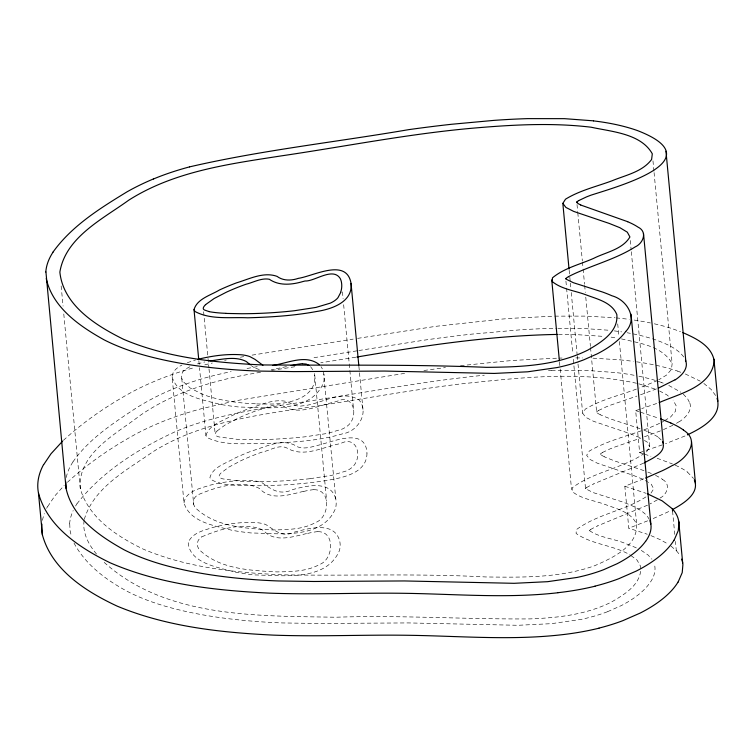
<?xml version="1.0" encoding="UTF-8"?>
<svg xmlns="http://www.w3.org/2000/svg" width="756" height="756" viewBox="0 0 756 756"><rect width="100%" height="100%" fill="white"/><g stroke="black" fill="none" stroke-linecap="round" stroke-linejoin="round"><path stroke-width="0.57" stroke-dasharray="3.78 2.83" d="M69.741 523.861L70.034 530.391L71.508 536.807M323.36 371.347L335.91 499.924A107.191 46.144 -5.4 0 1 335.513 508.467C322.51 539.85 278.444 533.415 251.115 532.961A128.907 55.5 -5.4 0 1 231.355 530.136C214.581 525.666 189.624 522.112 184.001 502.825L172.103 376.894C172.17 371.187 177.329 367.435 181.922 365.063M184.001 502.825C185.692 491.013 200.34 488.414 209.752 485.257C224.173 481.752 239.142 479.569 253.997 480.797A24.135 10.395 -5.4 0 1 261.841 482.583C271.971 489.765 279.729 495.596 292.959 489.538C307.078 485.598 331.884 479.833 335.91 499.924M205.925 435.579C208.987 424.692 222.633 421.205 231.421 415.894A168.919 72.718 -5.4 0 1 248.337 408.816C260.801 404.951 274.173 398.27 287.478 401.691C292.166 403.808 296.777 407.191 302.249 405.896C320.809 404.573 341.618 388.688 359.147 400.028C369.627 412.937 357.654 431.685 342.619 433.802C318.512 441.05 293.082 442.128 268.115 443.488C247.93 442.865 225.477 446.768 206.889 437.422L205.925 435.579L199.508 367.709M654.072 172.566L672.141 363.693L671.441 369.382L666.65 375.004L658.693 379.843M84.133 520.525C82.177 533.245 89.113 545.407 97.118 554.762M84.285 519.372C93.848 487.308 126.828 470.185 152.514 452.069C193.338 426.063 241.873 417.529 288.905 410.234C346.097 402.116 402.835 391.032 460.168 383.991C518.928 377.858 579.408 370.402 637.724 383.528M47.694 506.539L54.923 495.794L64.241 485.409M639.746 437.582L629.096 433.33L593.545 421.3L585.777 417.331L582.668 413.286L585.333 409.1C601.956 399.055 621.309 395.114 639.226 388.008M646.493 451.965L649.763 446.853L631.26 251.039M651.01 493.092L653.732 488.839L651.133 484.048L648.346 482.366M72.935 461.888C88.83 439.113 112.587 423.577 135.437 408.514C164.477 389.935 197.496 378.416 231.156 371.631M76.904 503.865C102.098 471.29 138.556 448.695 175.534 431.572C210.716 416.641 248.733 410.546 286.222 404.498C333.434 397.76 380.353 389.16 427.537 382.224A630.731 271.536 -5.4 0 1 475.269 376.148L484.312 375.193M217.048 430.996L225.014 425.052L237.006 418.72A159.138 68.513 -5.4 0 1 251.871 412.398L252.712 412.077A142.657 61.416 -5.4 0 1 257.89 410.177C265.743 408.741 274.721 402.22 282.744 405.915C298.979 415.923 318.115 405.5 334.606 402.003A77.131 33.207 -5.4 0 1 336.798 401.455C352.164 393.479 358.571 412.984 349.867 423.615A27.736 11.945 -5.4 0 1 342.232 429.068L327.858 433.349L306.038 436.703A215.299 92.686 -5.4 0 1 266.169 439.463M63.428 440.323C84.303 421.224 107.881 405.093 132.735 391.617A228.87 98.535 -5.4 0 1 150.775 382.914L156.662 380.419A195.917 84.341 -5.4 0 1 194.906 367.425M67.397 482.309C88.272 463.201 111.85 447.07 136.694 433.594A228.87 98.535 -5.4 0 1 154.744 424.891L160.631 422.396A195.917 84.341 -5.4 0 1 201.323 408.741L233.604 401.285A359.383 154.715 -5.4 0 1 241.06 399.829L405.481 373.237M659.96 498.081C667.274 494.585 671.111 483.849 662.379 479.389M201.824 536.826C219.325 529.304 245.416 520.997 263.579 530.532C274.863 543.309 293.63 536.486 307.522 533.349M644.679 453.156C622.528 468.531 593.895 471.649 572.283 487.752L572.16 491.504C581.638 499.196 594.49 500.444 605.641 504.649C616.934 508.949 631.506 512.105 636.675 524.409C637.582 546.938 611.925 558.098 594.518 565.781C559.742 578.094 522.235 577.404 485.843 576.96C417.841 573.313 349.773 575.987 281.742 574.815C234.832 572.575 186.864 567.652 143.234 549.111C117.152 536.476 88.868 518.143 80.316 488.811L63.684 312.927M645.936 496.909C624.22 510.82 596.975 514.26 576.252 529.729L576.129 533.481C592.118 544.689 613.229 545.038 630.098 554.904M678.907 421.81L676.422 423.332M657.304 499.858L650.094 503.902M661.661 422.424L663.655 421.215M664.647 420.61L670.619 416.981L675.41 411.358L676.11 405.67L673.095 400.085M598.459 410.517L606.246 406.832A120.525 51.89 -5.4 0 1 610.924 405.027L636.902 396.078M602.419 452.494L610.215 448.809A120.525 51.89 -5.4 0 1 614.893 447.013L640.871 438.055M672.868 425.269L662.615 429.994M643.517 463.22L593.8 483.821M647.486 505.197L597.769 525.798M189.822 366.773L186.448 368.597A22.869 9.847 -5.4 0 0 182.517 372.292L181.497 374.976L181.657 377.991A53.931 23.219 -5.4 0 0 183.727 382.082L190.172 387.989L202.154 394.159A111.718 48.091 -5.4 0 0 256.794 403.817M685.021 435.966L665.507 443.734M346.135 471.016L331.827 475.326L310.007 478.68M657.692 380.448L640.285 387.62M659.648 423.294C636.902 434.303 611.217 438.338 589.302 451.077L586.637 455.263L589.746 459.308L597.514 463.277L633.065 475.307L643.715 479.559L647.419 481.808M653.212 518.531L666.329 512.691A133.245 57.361 -5.4 0 0 671.007 510.357M643.677 478.831L624.834 486.259L628.803 528.236L647.287 534.246M647.646 520.808L628.803 528.236M656.473 388.905L639.094 395.322M660.442 430.882L643.063 437.299M607.578 611.689L621.045 605.717A118.824 51.153 -5.4 0 0 649.546 583.301C653.713 577.867 656.501 570.487 654.233 563.702M187.318 362.7L195.634 359.95M662.265 444.887L645.662 450.576M656.671 403.487L641.693 408.599M642.865 453.666L639.633 452.617L635.664 410.64L639.68 409.279M639.633 452.617L643.649 451.256M197.439 363.901L204.8 361.954M204.791 364.846L212.332 363.031M286.477 366.622L271.328 369.75M303.553 491.362C289.661 494.509 270.894 501.332 259.61 488.556C241.457 479.02 215.356 487.327 197.855 494.849A23.011 9.904 -5.4 0 0 194.207 498.61L193.347 501.341L193.564 503.921M224.655 360.329L226.309 359.988M247.004 368.493L257.446 366.603M240.408 357.229L243.734 356.615M260.536 372.302C218.078 379.058 175.477 390.946 139.747 415.705C116.074 434.086 77.216 453.713 80.316 488.811M252.069 355.131L353.175 339.104M357.616 338.367L435.862 326.318L501.861 319.089A454.592 195.709 -5.4 0 1 512.407 318.267L553.638 316.169M358.826 350.529L423.568 340.247A630.731 271.536 -5.4 0 1 471.3 334.171L519.552 329.881A350.604 150.935 -5.4 0 1 547.58 328.52L556.888 328.312M356.908 350.85L312.011 357.985M355.755 357.21L320.724 362.795M271.536 370.421L295.057 366.707M423.899 370.497L445.464 367.558M460.508 365.696L505.83 361.066A454.592 195.709 -5.4 0 1 516.376 360.243L557.607 358.146M313.986 489.718C331.563 489.302 329.682 517.605 315.45 522.585C302.646 529.635 287.356 529.644 273.133 529.947C246.598 528.491 215.885 527.348 195.615 508.023A53.931 23.219 -5.4 0 1 193.545 503.921M317.955 531.695C335.532 531.279 333.651 559.582 319.419 564.571C306.615 571.612 291.325 571.621 277.102 571.923C250.567 570.468 219.845 569.325 199.584 549.999A53.931 23.219 -5.4 0 1 197.505 545.898L197.316 543.318L198.166 540.587A23.011 9.904 -5.4 0 1 201.805 536.826M551.549 370.506L588.329 370.525L617.35 372.699M266.159 439.501L237.1 439.312L218.956 436.93A19.032 8.193 -5.4 0 1 217.908 436.599L216.689 436.089A7.56 3.251 -5.4 0 1 215.12 434.171M554.772 316.14L585.588 316.112L614.978 317.766M558.741 358.117L562.152 358.042M557.919 328.293L584.36 328.548L609.629 330.306M558.486 334.464L574.654 334.511L604.035 336.42M575.817 357.909L582.706 357.957M256.738 403.921L262.738 404.025A82.706 35.608 -5.4 0 0 267.161 403.978C285.825 404.743 318.578 398.96 314.392 373.492M592.969 358.183L620.062 359.847M611.084 337.119L616.839 338.102M621.441 338.896C639.245 343.158 662.606 345.983 672.141 363.693M259.299 369.504L255.074 368.115L251.247 365.668M638.82 383.802L657.361 389.831M624.834 486.259L646.248 493.366M640.521 412.209L659.081 418.333M644.481 454.186L650.982 456.255M638.896 411.689L635.664 410.64M657.125 458.268L672.405 463.91M673.294 329.077L680.542 331.676M677.263 371.054L681.345 372.472M640.048 428.671L610.394 418.881L600.425 414.864M644.017 470.648L614.363 460.858L604.394 456.841M661.311 382.451L663.248 383.16M643.866 430.088L648.733 432.092M647.826 472.075L651.511 473.558M650.935 535.617L660.82 539.945L668.654 544.414M685.286 373.965L700.254 381.166M668.767 385.428L680.863 392.203M659.44 390.928L666.716 394.755L669.107 396.758M641.268 550.396L647.92 554.895L651.927 559.185M644.386 440.389L647.164 442.071L649.763 446.853M703.827 383.424L711.32 389.605L716.348 396.55M630.967 555.565L637.11 560.177L640.644 566.386L640.672 569.844M671.007 546.068L676.318 550.755L675.439 541.428M658.41 437.412L661.5 440.219M687.365 472.046L693.535 478.472M683.235 394.074L687.724 398.941L689.774 403.109M104.196 562.388C165.999 618.228 257.503 615.809 335.579 617.236C400.359 615.015 465.091 619.4 529.843 618.909C557.767 617.85 586.429 614.704 611.698 601.918C623.643 594.896 638.82 586.023 640.682 570.997M310.584 366.679L313.267 370.459M683.755 356.964C677.348 348.431 667.009 344.178 657.351 340.474A148.015 63.721 -5.4 0 0 627.036 332.735M321.026 366.641L322.368 368.89M649.309 519.429C645.898 512.984 639.245 509.242 632.904 506.18A134.776 58.023 -5.4 0 0 625.477 503.071A170.903 73.578 -5.4 0 0 622.339 501.899L593.233 492.61L585.541 488.716L573.237 358.533M73.993 543.025C85.617 564.921 106.558 580.315 128.019 591.75A239.076 102.929 -5.4 0 0 169.542 607.427C200.198 615.762 231.865 619.863 263.504 621.99A326.507 140.569 -5.4 0 0 282.583 622.944L317.803 623.464L408.391 622.925L518.03 625.288L551.511 623.662L580.986 619.419A89.794 38.66 -5.4 0 0 589.397 617.463A94.491 40.682 -5.4 0 0 607.578 611.689M172.103 376.894C177.726 396.172 202.684 399.735 219.448 404.205A128.907 55.5 -5.4 0 0 239.217 407.03C266.547 407.484 310.603 413.919 323.615 382.536A107.191 46.144 -5.4 0 0 324.003 373.993M652.967 160.839L653.968 171.395M672.566 511.113L674.777 534.435M630.258 240.484L631.147 249.867M617.718 323.899L618.937 336.798M619.381 341.485L636.675 524.409M577.017 204.517L577.678 211.548M577.792 212.729L582.337 260.801M582.441 261.973L582.999 267.832M583.112 269.004L584.549 284.247M584.662 285.428L585.324 292.459M585.768 297.146L590.427 346.399M590.53 347.571L596.635 412.058A3.137 1.351 -5.4 0 0 596.767 412.341M569.145 270.232L569.703 276.091M569.816 277.263L570.26 281.96M570.364 283.131L570.808 287.819M571.252 292.515L577.13 354.659M577.244 355.83L577.905 362.861M578.019 364.033L582.668 413.286M565.923 281.137L566.48 287.006M566.584 288.178L572.793 353.836M559.487 361.878L560.045 367.737M560.158 368.909L571.574 489.69M358.873 366.216L362.956 409.365M342.44 291.873L343.101 298.866M343.649 304.696L353.685 410.801M314.751 375.184L326.658 501.124M203.61 311.727L207.909 357.201M208.013 358.372L208.902 367.7M209.006 368.862L215.186 434.161L215.564 432.971A25.109 10.811 -5.4 0 1 217.057 430.996M198.847 360.735L199.395 366.547M181.771 378.406L193.678 504.337M61.142 285.957L63.079 306.104M589.51 530.665C600.236 537.941 614.496 538.65 626.308 543.876A170.903 73.578 -5.4 0 1 629.455 545.038A134.776 58.023 -5.4 0 1 636.892 548.157M585.541 488.678L585.541 488.716A2.136 0.917 -5.4 0 1 585.73 488.404M676.374 550.746A106.284 45.757 -5.4 0 1 680.192 556.029M675.288 465.224A110.962 47.77 -5.4 0 1 687.478 472.018M620.024 359.884A180.287 77.613 -5.4 0 1 633.282 361.359M636.552 361.812A180.287 77.613 -5.4 0 1 677.367 370.998M42.468 520.317A201.521 86.76 -5.4 0 1 44.358 513.57M46.626 508.334A201.521 86.76 -5.4 0 1 47.562 506.529M616.055 317.907A180.287 77.613 -5.4 0 1 629.313 319.382M634.218 320.071A180.287 77.613 -5.4 0 1 650.425 322.963M654.299 323.804A180.287 77.613 -5.4 0 1 673.398 329.021M66.254 477.461A174.315 75.042 -5.4 0 1 72.973 461.888M614.259 330.892A148.015 63.721 -5.4 0 1 621.64 331.875M596.503 412.048A8.212 3.534 -5.4 0 1 598.591 410.574M600.566 414.808A23.275 10.017 -5.4 0 1 596.626 412.379M648.676 432.12A85.116 36.647 -5.4 0 1 658.514 437.374M586.41 487.696A48.885 21.045 -5.4 0 1 593.895 483.868M585.711 488.404A12.266 5.283 -5.4 0 1 586.533 487.733M303.647 491.457A32.291 13.901 -5.4 0 1 313.976 489.614M69.618 523.87A174.315 75.042 -5.4 0 1 73.209 510.508M75.553 506.076A174.315 75.042 -5.4 0 1 76.942 503.865M548.44 370.601A350.604 150.935 -5.4 0 1 551.549 370.497M617.293 372.755A148.015 63.721 -5.4 0 1 635.418 375.524M638.867 376.214A148.015 63.721 -5.4 0 1 661.377 382.423M689.841 403.099A56.331 24.249 -5.4 0 1 679.124 421.867M600.472 454.025A8.212 3.534 -5.4 0 1 602.56 452.551M600.736 454.318A3.137 1.351 -5.4 0 1 600.585 454.035M604.535 456.785A23.275 10.017 -5.4 0 1 600.585 454.356M655.528 475.392A85.116 36.647 -5.4 0 1 662.483 479.351M590.379 529.673A48.885 21.045 -5.4 0 1 597.864 525.845M590.502 529.71A12.266 5.283 -5.4 0 0 589.68 530.381A2.136 0.917 -5.4 0 0 589.5 530.617M310.007 478.699A215.299 92.686 -5.4 0 1 270.138 481.44L241.069 481.298L222.916 478.907A19.032 8.193 -5.4 0 1 221.877 478.576L220.657 478.066A7.56 3.251 -5.4 0 1 219.079 476.148L219.533 474.948A25.109 10.811 -5.4 0 1 221.026 472.972L228.983 467.038L240.975 460.697A159.138 68.513 -5.4 0 1 255.84 454.375L256.681 454.054A142.657 61.416 -5.4 0 1 261.86 452.154C269.788 450.746 278.973 443.97 287.025 448.062C303.232 457.796 322.15 447.457 338.575 443.98A77.131 33.207 -5.4 0 1 340.767 443.432C356.133 435.456 362.54 454.961 353.836 465.592A27.736 11.945 -5.4 0 1 346.201 471.045M307.616 533.434A32.291 13.901 -5.4 0 1 317.945 531.591M366.972 453.137C367.038 473.417 342.317 477.764 326.819 480.438C303.165 484.171 279.181 485.617 255.254 485.796C240.569 484.813 224.041 487.062 210.858 479.399L209.894 477.556C212.956 466.669 226.592 463.182 235.39 457.871A168.919 72.718 -5.4 0 1 252.306 450.793C265.46 446.985 280.533 438.688 294.178 444.906C300.992 450.094 309.828 447.543 317.284 445.464C331.988 442.279 365.743 426.337 366.972 453.137M188.216 542.638C189.624 563.645 219.363 567.501 235.314 572.122A128.907 55.5 -5.4 0 0 255.084 574.938C282.413 575.392 326.479 581.827 339.482 550.444A107.191 46.144 -5.4 0 0 339.879 541.901C335.163 520.553 308.75 528.416 293.886 532.233C282.234 537.96 274.768 530.088 265.81 524.56A24.135 10.395 -5.4 0 0 257.966 522.774C243.111 521.555 228.142 523.728 213.721 527.234C204.536 530.24 192.147 532.564 188.216 542.638"/><path stroke-width="1.13" d="M45.936 271.999L66.065 488.414C72.415 517.491 99.565 536.174 124.05 549.773A239.076 102.929 -5.4 0 0 165.573 565.45C196.229 573.785 227.896 577.886 259.535 580.013A326.507 140.569 -5.4 0 0 278.614 580.967L313.834 581.487L404.422 580.948L514.071 583.311L547.552 581.685L577.026 577.442A89.794 38.66 -5.4 0 0 585.428 575.486A94.491 40.682 -5.4 0 0 603.609 569.712L617.085 563.74A118.824 51.153 -5.4 0 0 645.577 541.324M65.772 481.884L66.065 488.414M198.743 359.572L194.018 309.639C197.08 298.752 210.726 295.275 219.514 289.964A168.919 72.718 -5.4 0 1 236.43 282.886C249.272 279.058 263.475 271.527 277.008 276.346C283.245 281.015 291.249 280.75 298.355 278.35C313.674 276.063 346.749 257.541 351.049 283.434L358.769 365.053M340.776 292.345L337.97 297.684A27.736 11.945 -5.4 0 1 330.334 303.137L315.951 307.418L294.131 310.773A210.641 90.682 -5.4 0 1 241.447 313.731L226.035 313.428M43.725 464.562L50.964 453.817L62.635 441.098M674.144 540.124L678.255 530.627L678.926 522.679M678.113 582.101L682.224 572.604L682.895 564.656A106.284 45.757 -5.4 0 0 681.619 559.128M576.875 201.975L576.79 202.173A3.137 1.351 -5.4 0 0 576.923 202.457M562.833 203.392L565.497 199.206C579.757 190.417 596.342 186.609 611.925 180.835C625.609 175.127 642.25 171.99 651.606 159.488L652.305 153.808C640.946 133.472 611.642 131.742 591.249 127.235C552.523 122.557 513.39 124.712 474.655 128.019C409.544 133.623 345.416 146.484 280.835 155.953C228.681 164.052 174.163 171.281 128.7 200.208C102.674 219.07 65.545 237.252 59.866 272.103C63.258 305.339 96.088 325.666 123.398 339.227C167.019 357.768 214.987 362.691 261.907 364.931C336.704 365.526 411.51 364.25 486.269 367.34C520.648 367.076 556.548 365.791 587.894 350.056C600.869 342.544 618.578 331.837 616.83 314.515C611.67 302.211 597.098 299.064 585.796 294.764C574.654 290.559 561.793 289.312 552.315 281.61L552.447 277.858C564.269 268.021 579.843 264.505 593.668 258.354C605.925 252.154 622.434 249.537 629.928 236.968L627.319 232.186L619.901 227.698L609.251 223.436L573.71 211.415L565.932 207.446L562.833 203.392L569.041 269.06M53.09 251.994C71.811 225.902 99.849 208.429 126.838 191.948A203.175 87.469 -5.4 0 1 153.364 178.974M625.817 331.44C638.196 318.2 627.102 299.867 611.906 295.766A137.214 59.072 -5.4 0 0 605.641 293.177A170.903 73.578 -5.4 0 0 602.494 292.014L573.388 282.716L565.838 279.04A2.107 0.907 -5.4 0 1 565.677 278.794A1.758 0.756 -5.4 0 1 565.857 278.548L565.885 278.52M645.662 541.334C649.215 536.391 651.899 530.258 650.859 524.069L631.014 314.175M205.575 304.63L214.156 298.497L226.441 292.156A159.885 68.834 -5.4 0 1 239.964 286.467L240.814 286.146A142.657 61.416 -5.4 0 1 245.993 284.247C253.506 282.432 261.406 277.726 269.306 279.248C279.181 286.089 291.778 284.776 302.721 281.601A107.428 46.248 -5.4 0 0 305.046 280.986C314.449 281.648 332.593 266.887 340.058 278.255A51.588 22.207 -5.4 0 1 340.569 279.285L341.117 280.769A104.158 44.84 -5.4 0 1 340.654 292.345M674.938 379.833L658.646 388.017M578.614 200.633L586.41 196.947A120.525 51.89 -5.4 0 1 591.079 195.142C619.863 185.872 713.39 159.941 637.506 130.59A148.015 63.721 -5.4 0 0 593.488 120.894M568.474 276.705L568.181 276.876A16.717 7.201 -5.4 0 0 565.847 278.51M644.178 462.899C651.691 458.59 667 452.806 662.596 441.712M687.402 434.87C701.218 428.35 722.67 416.811 717.075 398.251M645.539 478.075L662.36 470.704A133.245 57.361 -5.4 0 0 671.99 465.687C685.484 460.017 701.445 441.192 683.396 430.07M659.109 402.627C678.869 393.81 711.179 387.091 714.203 361.245M189.529 166.887C261.67 150.17 335.522 142.175 408.467 129.682A625.618 269.334 -5.4 0 1 451.464 124.286L493.677 120.402A355.282 152.948 -5.4 0 1 527.745 118.626L564.515 118.664L593.536 120.837M197.845 359.317C212.275 355.821 227.235 353.638 242.1 354.857A24.135 10.395 -5.4 0 1 249.934 356.643L254.952 359.346L262.927 365.28M291.126 365.545L291.646 365.431M272.462 365.479C287.563 363.352 305.717 353.855 319.363 364.657M209.743 360.924C221.499 359.582 234.71 355.83 245.898 361.311A37.138 15.989 -5.4 0 1 246.928 362.02L250.312 364.883M356.889 357.03C422.434 345.927 488.433 335.853 555.017 334.464L557.323 334.464M557.966 592.742C506.671 598.629 455.046 593.97 403.619 593.299C358.892 592.657 314.156 594.811 269.448 593.148C215.441 590.483 160.187 584.52 110.111 562.785C80.297 548.223 47.533 527.008 38.462 492.978A201.521 86.76 -5.4 0 1 43.593 464.553M302.457 363.768L306.161 364.061L309.157 365.479M660.536 418.862L670.789 422.963M647.684 493.923L662.143 500.841L672.349 508.779A106.284 45.757 -5.4 0 1 678.86 522.679M627.707 221.697L580.589 204.98M682.857 332.602C695.369 338.168 711.112 345.35 714.099 360.234M194.018 309.639L194.982 311.491C210.829 320.024 230.296 316.962 247.694 317.803C270.809 317.17 293.999 315.715 316.755 311.463C331.515 309.213 352.976 302.126 351.049 283.434M694.32 479.88C699.744 492.553 685.201 502.296 675.94 507.654A133.245 57.361 -5.4 0 1 672.651 509.487M568.446 276.705A61.576 26.507 -5.4 0 1 573.984 273.946L575.401 273.275A129.626 55.802 -5.4 0 1 578.028 272.132C597.06 263.806 617.444 258.098 635.116 246.938C643.176 243.423 647.835 231.723 637.96 227.083A88.736 38.197 -5.4 0 0 627.631 221.725M649.839 520.563L650.859 524.069M685.437 360.064L685.815 361.132A56.331 24.249 -5.4 0 1 675.155 379.89M38.462 492.978L42.43 534.955C51.966 570.052 86.146 591.646 117.171 606.132C166.49 626.667 220.497 632.564 273.417 635.125C318.125 636.788 362.861 634.634 407.578 635.276C459.015 635.947 510.64 640.606 561.935 634.719A133.132 57.314 -5.4 0 0 598.998 628.189M46.22 278.529C52.58 307.597 79.72 326.28 104.205 339.888A239.68 103.185 -5.4 0 0 149.102 356.463C178.718 364.184 209.204 368.087 239.699 370.128A326.507 140.569 -5.4 0 0 258.779 371.073L293.99 371.602L384.587 371.064L494.226 373.426L527.707 371.801L557.181 367.548A89.794 38.66 -5.4 0 0 565.592 365.592A94.491 40.682 -5.4 0 0 583.764 359.828L597.24 353.846A118.824 51.153 -5.4 0 0 625.741 331.44M713.947 359.232L717.917 401.209M665.97 151.247L685.815 361.132M691.523 441.523L695.492 483.5M678.727 521.111L682.696 563.088M672.349 508.779L672.566 511.113M643.498 233.377L663.343 443.262M551.729 279.796L559.383 360.706M670.733 422.982A110.962 47.77 -5.4 0 1 683.509 430.041M42.43 534.955A201.521 86.76 -5.4 0 1 41.92 524.125M598.941 628.123A121.754 52.419 -5.4 0 0 622.793 620.685L640.124 613.097A146.418 63.032 -5.4 0 0 678.019 582.101M595.029 586.212A133.132 57.314 -5.4 0 1 557.956 592.695M594.972 586.146A121.754 52.419 -5.4 0 0 618.824 578.699L636.155 571.12A146.418 63.032 -5.4 0 0 674.05 540.124M580.721 204.914A23.275 10.017 -5.4 0 1 576.781 202.495M576.828 201.965A10.13 4.356 -5.4 0 1 578.661 200.642M153.421 179.002A167.964 72.311 -5.4 0 1 189.529 166.887M45.814 271.999A174.315 75.042 -5.4 0 1 53.137 251.994M226.091 313.315A64.383 27.717 -5.4 0 1 208.987 311.642M209.129 311.529A29.182 12.559 -5.4 0 1 208.278 311.33L204.564 310.036A7.116 3.062 -5.4 0 1 203.364 308.949L203.279 308.476A10.395 4.479 -5.4 0 1 203.326 307.89L203.657 307.04A25.987 11.189 -5.4 0 1 205.594 304.63M291.75 365.535A31.648 13.627 -5.4 0 1 302.438 363.645"/></g></svg>
